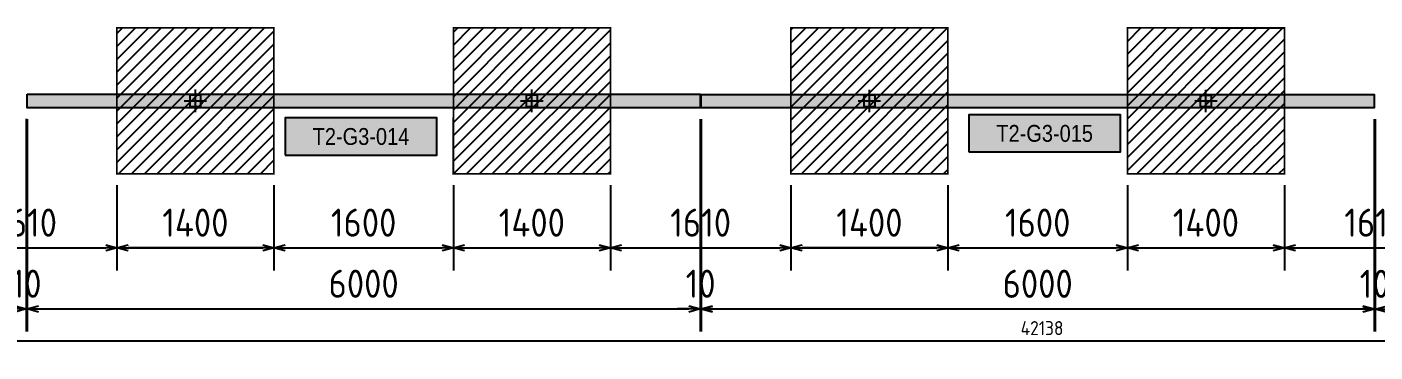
# Model space of a CAD drawing. Header units: centimetres. Extents: x -6122352 to 7132207, y -1694241 to 1947892.
# Drawn here: x 3638144 to 3650164, y 824056 to 826951 of the extents above; entities that cross this region are included whole.
import ezdxf
from ezdxf.enums import TextEntityAlignment as Align

# ---------------------------------------------------------------- set-up
doc = ezdxf.new("R2010")
doc.units = ezdxf.units.CM
doc.header["$MEASUREMENT"] = 0
doc.header["$PDMODE"] = 66
doc.header["$PDSIZE"] = 100
for name, color, linetype in [('@MI-FOOTINGS', 7, 'Continuous'), ('@MI-TYPE-01', 30, 'Continuous'), ('@MI-TYPE-02', 6, 'Continuous'), ('PANEL-TAGS', 7, 'Continuous')]:
    doc.layers.add(name, color=color, linetype=linetype)
doc.styles.add('PANELTAG_STYLE', font='arial.ttf')
doc.styles.add('Schueco-BEMSTIL', font='isocpeur.ttf', dxfattribs={"width": 0.9})
doc.dimstyles.new('MI- JWC-TXT-2.5 MM', dxfattribs={"dimscale": 1.5, "dimtxt": 2.5, "dimasz": 1, "dimexe": 2, "dimexo": 1, "dimgap": 1, "dimtad": 1, "dimdec": 0, "dimdsep": 46, "dimtxsty": 'Schueco-BEMSTIL', "dimblk": 'OPEN30', "dimcen": 0, "dimdle": 2, "dimclrd": 140, "dimclre": 8, "dimclrt": 40, "dimadec": 0, "dimazin": 2, "dimtfac": 1, "dimtdec": 0, "dimtix": 1, "dimtmove": 2, "dimatfit": 3, "dimldrblk": 'OPEN', "dimfxl": 2, "dimlwd": -1, "dimlwe": -1, "dimarcsym": 0})

# ---------------------------------------------------------------- blocks, each defined once
blk = doc.blocks.new('T2-FOOTING PLAN')
at = {"layer": '@MI-FOOTINGS', "transparency": 33554679}
h = blk.add_hatch(dxfattribs=at)
h.set_pattern_fill('ANSI31', color=8, scale=650)
h.paths.add_polyline_path([(-700, 650), (700, 650), (700, -650), (-700, -650)])
at = {"layer": '@MI-FOOTINGS', "color": 160, "true_color": 0x3340f0, "const_width": 15}
blk.add_lwpolyline([(-700, 650), (700, 650), (700, -650), (-700, -650)], close=True, dxfattribs=at)
at = {"layer": '@MI-FOOTINGS', "color": 30}
blk.add_point((0, 0), dxfattribs=at)
blk = doc.blocks.new('_Open30')
at = {"color": 0, "linetype": 'ByBlock', "lineweight": -2}
for p, q in [((-1, 0.27), (0, 0)), ((0, 0), (-1, -0.27)), ((0, 0), (-1, 0))]:
    blk.add_line(p, q, dxfattribs=at)
blk = doc.blocks.new('*D2715')
at = {"layer": '@MI-TYPE-02', "color": 8, "transparency": 16777216}
for p, q in [((-30928, -745), (-30928, -1506)), ((-29318, -746), (-29318, -1506))]:
    blk.add_line(p, q, dxfattribs=at)
at = {"layer": '@MI-TYPE-02', "color": 140, "transparency": 16777216}
blk.add_line((-30828, -1306), (-29418, -1306), dxfattribs=at)
at = {"layer": 'Defpoints', "color": 0, "transparency": 16777216}
for p in [(-30928, -645), (-29318, -646), (-29318, -1306)]:
    blk.add_point(p, dxfattribs=at)
at = {"layer": '@MI-TYPE-02', "color": 140, "transparency": 16777216, "xscale": 100, "yscale": 100, "zscale": 100, "rotation": 180}
blk.add_blockref('_Open30', (-30928, -1306), dxfattribs=at)
at = {"layer": '@MI-TYPE-02', "color": 140, "transparency": 16777216, "xscale": 100, "yscale": 100, "zscale": 100}
blk.add_blockref('_Open30', (-29318, -1306), dxfattribs=at)
at = {"layer": '@MI-TYPE-02', "color": 40, "transparency": 16777216, "insert": (-30123, -1081), "char_height": 250, "attachment_point": 5, "style": 'Schueco-BEMSTIL'}
blk.add_mtext('1610', dxfattribs=at)
blk = doc.blocks.new('_Open')
at = {"color": 0, "linetype": 'ByBlock', "lineweight": -2}
for p, q in [((-1, 0.2), (0, 0)), ((-1, -0.2), (0, 0)), ((0, 0), (-1, 0))]:
    blk.add_line(p, q, dxfattribs=at)
blk = doc.blocks.new('*D2719')
at = {"layer": '@MI-TYPE-02', "color": 8, "transparency": 16777216}
for p, q in [((-29318, -746), (-29318, -1506)), ((-27918, -746), (-27918, -1506))]:
    blk.add_line(p, q, dxfattribs=at)
at = {"layer": '@MI-TYPE-02', "color": 140, "transparency": 16777216}
blk.add_line((-29218, -1306), (-28018, -1306), dxfattribs=at)
at = {"layer": 'Defpoints', "color": 0, "transparency": 16777216}
for p in [(-29318, -646), (-27918, -646), (-27918, -1306)]:
    blk.add_point(p, dxfattribs=at)
at = {"layer": '@MI-TYPE-02', "color": 140, "transparency": 16777216, "xscale": 100, "yscale": 100, "zscale": 100, "rotation": 180}
blk.add_blockref('_Open30', (-29318, -1306), dxfattribs=at)
at = {"layer": '@MI-TYPE-02', "color": 140, "transparency": 16777216, "xscale": 100, "yscale": 100, "zscale": 100}
blk.add_blockref('_Open30', (-27918, -1306), dxfattribs=at)
at = {"layer": '@MI-TYPE-02', "color": 40, "transparency": 16777216, "insert": (-28618, -1081), "char_height": 250, "attachment_point": 5, "style": 'Schueco-BEMSTIL'}
blk.add_mtext('1400', dxfattribs=at)
blk = doc.blocks.new('*D2717')
at = {"layer": '@MI-TYPE-02', "color": 8, "transparency": 16777216}
for p, q in [((-29318, -746), (-29318, -1506)), ((-27918, -746), (-27918, -1506))]:
    blk.add_line(p, q, dxfattribs=at)
at = {"layer": '@MI-TYPE-02', "color": 140, "transparency": 16777216}
blk.add_line((-28018, -1306), (-29218, -1306), dxfattribs=at)
at = {"layer": 'Defpoints', "color": 0, "transparency": 16777216}
for p in [(-29318, -646), (-27918, -646), (-29318, -1306)]:
    blk.add_point(p, dxfattribs=at)
at = {"layer": '@MI-TYPE-02', "color": 140, "transparency": 16777216, "xscale": 100, "yscale": 100, "zscale": 100, "rotation": 180}
blk.add_blockref('_Open30', (-29318, -1306), dxfattribs=at)
at = {"layer": '@MI-TYPE-02', "color": 140, "transparency": 16777216, "xscale": 100, "yscale": 100, "zscale": 100}
blk.add_blockref('_Open30', (-27918, -1306), dxfattribs=at)
at = {"layer": '@MI-TYPE-02', "color": 40, "transparency": 16777216, "insert": (-28618, -1081), "char_height": 250, "attachment_point": 5, "style": 'Schueco-BEMSTIL'}
blk.add_mtext('1400', dxfattribs=at)
blk = doc.blocks.new('*D2615')
at = {"layer": '@MI-TYPE-02', "color": 8, "transparency": 16777216}
for p, q in [((-27918, -746), (-27918, -1506)), ((-26318, -746), (-26318, -1506))]:
    blk.add_line(p, q, dxfattribs=at)
at = {"layer": '@MI-TYPE-02', "color": 140, "transparency": 16777216}
blk.add_line((-27818, -1306), (-26418, -1306), dxfattribs=at)
at = {"layer": 'Defpoints', "color": 0, "transparency": 16777216}
for p in [(-27918, -646), (-26318, -646), (-26318, -1306)]:
    blk.add_point(p, dxfattribs=at)
at = {"layer": '@MI-TYPE-02', "color": 140, "transparency": 16777216, "xscale": 100, "yscale": 100, "zscale": 100, "rotation": 180}
blk.add_blockref('_Open30', (-27918, -1306), dxfattribs=at)
at = {"layer": '@MI-TYPE-02', "color": 140, "transparency": 16777216, "xscale": 100, "yscale": 100, "zscale": 100}
blk.add_blockref('_Open30', (-26318, -1306), dxfattribs=at)
at = {"layer": '@MI-TYPE-02', "color": 40, "transparency": 16777216, "insert": (-27118, -1081), "char_height": 250, "attachment_point": 5, "style": 'Schueco-BEMSTIL'}
blk.add_mtext('1600', dxfattribs=at)
blk = doc.blocks.new('*D2718')
at = {"layer": '@MI-TYPE-02', "color": 8, "transparency": 16777216}
for p, q in [((-24918, -747), (-24918, -1506)), ((-23308, -747), (-23308, -1506))]:
    blk.add_line(p, q, dxfattribs=at)
at = {"layer": '@MI-TYPE-02', "color": 140, "transparency": 16777216}
blk.add_line((-24818, -1306), (-23408, -1306), dxfattribs=at)
at = {"layer": 'Defpoints', "color": 0, "transparency": 16777216}
for p in [(-24918, -647), (-23308, -647), (-23308, -1306)]:
    blk.add_point(p, dxfattribs=at)
at = {"layer": '@MI-TYPE-02', "color": 140, "transparency": 16777216, "xscale": 100, "yscale": 100, "zscale": 100, "rotation": 180}
blk.add_blockref('_Open30', (-24918, -1306), dxfattribs=at)
at = {"layer": '@MI-TYPE-02', "color": 140, "transparency": 16777216, "xscale": 100, "yscale": 100, "zscale": 100}
blk.add_blockref('_Open30', (-23308, -1306), dxfattribs=at)
at = {"layer": '@MI-TYPE-02', "color": 40, "transparency": 16777216, "insert": (-24113, -1081), "char_height": 250, "attachment_point": 5, "style": 'Schueco-BEMSTIL'}
blk.add_mtext('1610', dxfattribs=at)
blk = doc.blocks.new('*D2722')
at = {"layer": '@MI-TYPE-02', "color": 8, "transparency": 16777216}
for p, q in [((-23308, -747), (-23308, -1506)), ((-21908, -747), (-21908, -1506))]:
    blk.add_line(p, q, dxfattribs=at)
at = {"layer": '@MI-TYPE-02', "color": 140, "transparency": 16777216}
blk.add_line((-23208, -1306), (-22008, -1306), dxfattribs=at)
at = {"layer": 'Defpoints', "color": 0, "transparency": 16777216}
for p in [(-23308, -647), (-21908, -647), (-21908, -1306)]:
    blk.add_point(p, dxfattribs=at)
at = {"layer": '@MI-TYPE-02', "color": 140, "transparency": 16777216, "xscale": 100, "yscale": 100, "zscale": 100, "rotation": 180}
blk.add_blockref('_Open30', (-23308, -1306), dxfattribs=at)
at = {"layer": '@MI-TYPE-02', "color": 140, "transparency": 16777216, "xscale": 100, "yscale": 100, "zscale": 100}
blk.add_blockref('_Open30', (-21908, -1306), dxfattribs=at)
at = {"layer": '@MI-TYPE-02', "color": 40, "transparency": 16777216, "insert": (-22608, -1081), "char_height": 250, "attachment_point": 5, "style": 'Schueco-BEMSTIL'}
blk.add_mtext('1400', dxfattribs=at)
blk = doc.blocks.new('*D2720')
at = {"layer": '@MI-TYPE-02', "color": 8, "transparency": 16777216}
for p, q in [((-23308, -747), (-23308, -1506)), ((-21908, -747), (-21908, -1506))]:
    blk.add_line(p, q, dxfattribs=at)
at = {"layer": '@MI-TYPE-02', "color": 140, "transparency": 16777216}
blk.add_line((-22008, -1306), (-23208, -1306), dxfattribs=at)
at = {"layer": 'Defpoints', "color": 0, "transparency": 16777216}
for p in [(-23308, -647), (-21908, -647), (-23308, -1306)]:
    blk.add_point(p, dxfattribs=at)
at = {"layer": '@MI-TYPE-02', "color": 140, "transparency": 16777216, "xscale": 100, "yscale": 100, "zscale": 100, "rotation": 180}
blk.add_blockref('_Open30', (-23308, -1306), dxfattribs=at)
at = {"layer": '@MI-TYPE-02', "color": 140, "transparency": 16777216, "xscale": 100, "yscale": 100, "zscale": 100}
blk.add_blockref('_Open30', (-21908, -1306), dxfattribs=at)
at = {"layer": '@MI-TYPE-02', "color": 40, "transparency": 16777216, "insert": (-22608, -1081), "char_height": 250, "attachment_point": 5, "style": 'Schueco-BEMSTIL'}
blk.add_mtext('1400', dxfattribs=at)
blk = doc.blocks.new('*D2619')
at = {"layer": '@MI-TYPE-02', "color": 8, "transparency": 16777216}
for p, q in [((-21908, -747), (-21908, -1506)), ((-20308, -747), (-20308, -1506))]:
    blk.add_line(p, q, dxfattribs=at)
at = {"layer": '@MI-TYPE-02', "color": 140, "transparency": 16777216}
blk.add_line((-21808, -1306), (-20408, -1306), dxfattribs=at)
at = {"layer": 'Defpoints', "color": 0, "transparency": 16777216}
for p in [(-21908, -647), (-20308, -647), (-20308, -1306)]:
    blk.add_point(p, dxfattribs=at)
at = {"layer": '@MI-TYPE-02', "color": 140, "transparency": 16777216, "xscale": 100, "yscale": 100, "zscale": 100, "rotation": 180}
blk.add_blockref('_Open30', (-21908, -1306), dxfattribs=at)
at = {"layer": '@MI-TYPE-02', "color": 140, "transparency": 16777216, "xscale": 100, "yscale": 100, "zscale": 100}
blk.add_blockref('_Open30', (-20308, -1306), dxfattribs=at)
at = {"layer": '@MI-TYPE-02', "color": 40, "transparency": 16777216, "insert": (-21108, -1081), "char_height": 250, "attachment_point": 5, "style": 'Schueco-BEMSTIL'}
blk.add_mtext('1600', dxfattribs=at)
blk = doc.blocks.new('*D2721')
at = {"layer": '@MI-TYPE-02', "color": 8, "transparency": 16777216}
for p, q in [((-18908, -747), (-18908, -1506)), ((-17298, -748), (-17298, -1506))]:
    blk.add_line(p, q, dxfattribs=at)
at = {"layer": '@MI-TYPE-02', "color": 140, "transparency": 16777216}
blk.add_line((-18808, -1306), (-17398, -1306), dxfattribs=at)
at = {"layer": 'Defpoints', "color": 0, "transparency": 16777216}
for p in [(-18908, -647), (-17298, -648), (-17298, -1306)]:
    blk.add_point(p, dxfattribs=at)
at = {"layer": '@MI-TYPE-02', "color": 140, "transparency": 16777216, "xscale": 100, "yscale": 100, "zscale": 100, "rotation": 180}
blk.add_blockref('_Open30', (-18908, -1306), dxfattribs=at)
at = {"layer": '@MI-TYPE-02', "color": 140, "transparency": 16777216, "xscale": 100, "yscale": 100, "zscale": 100}
blk.add_blockref('_Open30', (-17298, -1306), dxfattribs=at)
at = {"layer": '@MI-TYPE-02', "color": 40, "transparency": 16777216, "insert": (-18103, -1081), "char_height": 250, "attachment_point": 5, "style": 'Schueco-BEMSTIL'}
blk.add_mtext('1610', dxfattribs=at)
blk = doc.blocks.new('*D2640')
at = {"layer": '@MI-TYPE-02', "color": 8, "transparency": 16777216}
for p, q in [((-30128, -156), (-30128, -2050)), ((-30118, -158), (-30118, -2050))]:
    blk.add_line(p, q, dxfattribs=at)
at = {"layer": '@MI-TYPE-02', "color": 140, "transparency": 16777216}
for p, q in [((-30228, -1850), (-30328, -1850)), ((-30128, -1850), (-30118, -1850)), ((-30018, -1850), (-29918, -1850))]:
    blk.add_line(p, q, dxfattribs=at)
at = {"layer": 'Defpoints', "color": 0, "transparency": 16777216}
for p in [(-30128, -56), (-30118, -58), (-30118, -1850)]:
    blk.add_point(p, dxfattribs=at)
at = {"layer": '@MI-TYPE-02', "color": 140, "transparency": 16777216, "xscale": 100, "yscale": 100, "zscale": 100}
blk.add_blockref('_Open30', (-30128, -1850), dxfattribs=at)
at = {"layer": '@MI-TYPE-02', "color": 140, "transparency": 16777216, "xscale": 100, "yscale": 100, "zscale": 100, "rotation": 180}
blk.add_blockref('_Open30', (-30118, -1850), dxfattribs=at)
at = {"layer": '@MI-TYPE-02', "color": 40, "transparency": 16777216, "insert": (-30123, -1625), "char_height": 250, "attachment_point": 5, "style": 'Schueco-BEMSTIL'}
blk.add_mtext('10', dxfattribs=at)
blk = doc.blocks.new('*D2641')
at = {"layer": '@MI-TYPE-02', "color": 8, "transparency": 16777216}
for p, q in [((-30118, -158), (-30118, -2050)), ((-24118, -158), (-24118, -2050))]:
    blk.add_line(p, q, dxfattribs=at)
at = {"layer": '@MI-TYPE-02', "color": 140, "transparency": 16777216}
blk.add_line((-30018, -1850), (-24218, -1850), dxfattribs=at)
at = {"layer": 'Defpoints', "color": 0, "transparency": 16777216}
for p in [(-30118, -58), (-24118, -58), (-24118, -1850)]:
    blk.add_point(p, dxfattribs=at)
at = {"layer": '@MI-TYPE-02', "color": 140, "transparency": 16777216, "xscale": 100, "yscale": 100, "zscale": 100, "rotation": 180}
blk.add_blockref('_Open30', (-30118, -1850), dxfattribs=at)
at = {"layer": '@MI-TYPE-02', "color": 140, "transparency": 16777216, "xscale": 100, "yscale": 100, "zscale": 100}
blk.add_blockref('_Open30', (-24118, -1850), dxfattribs=at)
at = {"layer": '@MI-TYPE-02', "color": 40, "transparency": 16777216, "insert": (-27118, -1625), "char_height": 250, "attachment_point": 5, "style": 'Schueco-BEMSTIL'}
blk.add_mtext('6000', dxfattribs=at)
blk = doc.blocks.new('*D2642')
at = {"layer": '@MI-TYPE-02', "color": 8, "transparency": 16777216}
for p, q in [((-24118, -158), (-24118, -2050)), ((-24108, -158), (-24108, -2050))]:
    blk.add_line(p, q, dxfattribs=at)
at = {"layer": '@MI-TYPE-02', "color": 140, "transparency": 16777216}
for p, q in [((-24218, -1850), (-24318, -1850)), ((-24118, -1850), (-24108, -1850)), ((-24008, -1850), (-23908, -1850))]:
    blk.add_line(p, q, dxfattribs=at)
at = {"layer": 'Defpoints', "color": 0, "transparency": 16777216}
for p in [(-24118, -58), (-24108, -58), (-24108, -1850)]:
    blk.add_point(p, dxfattribs=at)
at = {"layer": '@MI-TYPE-02', "color": 140, "transparency": 16777216, "xscale": 100, "yscale": 100, "zscale": 100}
blk.add_blockref('_Open30', (-24118, -1850), dxfattribs=at)
at = {"layer": '@MI-TYPE-02', "color": 140, "transparency": 16777216, "xscale": 100, "yscale": 100, "zscale": 100, "rotation": 180}
blk.add_blockref('_Open30', (-24108, -1850), dxfattribs=at)
at = {"layer": '@MI-TYPE-02', "color": 40, "transparency": 16777216, "insert": (-24113, -1625), "char_height": 250, "attachment_point": 5, "style": 'Schueco-BEMSTIL'}
blk.add_mtext('10', dxfattribs=at)
blk = doc.blocks.new('*D2703')
at = {"layer": '@MI-TYPE-02', "color": 8, "transparency": 16777216}
for p, q in [((-24108, -158), (-24108, -2050)), ((-18108, -158), (-18108, -2050))]:
    blk.add_line(p, q, dxfattribs=at)
at = {"layer": '@MI-TYPE-02', "color": 140, "transparency": 16777216}
blk.add_line((-24008, -1850), (-18208, -1850), dxfattribs=at)
at = {"layer": 'Defpoints', "color": 0, "transparency": 16777216}
for p in [(-24108, -58), (-18108, -58), (-18108, -1850)]:
    blk.add_point(p, dxfattribs=at)
at = {"layer": '@MI-TYPE-02', "color": 140, "transparency": 16777216, "xscale": 100, "yscale": 100, "zscale": 100, "rotation": 180}
blk.add_blockref('_Open30', (-24108, -1850), dxfattribs=at)
at = {"layer": '@MI-TYPE-02', "color": 140, "transparency": 16777216, "xscale": 100, "yscale": 100, "zscale": 100}
blk.add_blockref('_Open30', (-18108, -1850), dxfattribs=at)
at = {"layer": '@MI-TYPE-02', "color": 40, "transparency": 16777216, "insert": (-21108, -1625), "char_height": 250, "attachment_point": 5, "style": 'Schueco-BEMSTIL'}
blk.add_mtext('6000', dxfattribs=at)
blk = doc.blocks.new('*D2644')
at = {"layer": '@MI-TYPE-02', "color": 8, "transparency": 16777216}
for p, q in [((-24108, -159), (-24108, -2051)), ((-18108, -158), (-18108, -2051))]:
    blk.add_line(p, q, dxfattribs=at)
at = {"layer": '@MI-TYPE-02', "color": 140, "transparency": 16777216}
blk.add_line((-18208, -1851), (-24008, -1851), dxfattribs=at)
at = {"layer": 'Defpoints', "color": 0, "transparency": 16777216}
for p in [(-24108, -59), (-18108, -58), (-24108, -1851)]:
    blk.add_point(p, dxfattribs=at)
at = {"layer": '@MI-TYPE-02', "color": 140, "transparency": 16777216, "xscale": 100, "yscale": 100, "zscale": 100, "rotation": 180}
blk.add_blockref('_Open30', (-24108, -1851), dxfattribs=at)
at = {"layer": '@MI-TYPE-02', "color": 140, "transparency": 16777216, "xscale": 100, "yscale": 100, "zscale": 100}
blk.add_blockref('_Open30', (-18108, -1851), dxfattribs=at)
at = {"layer": '@MI-TYPE-02', "color": 40, "transparency": 16777216, "insert": (-21108, -1626), "char_height": 250, "attachment_point": 5, "style": 'Schueco-BEMSTIL'}
blk.add_mtext('6000', dxfattribs=at)
blk = doc.blocks.new('*D2649')
at = {"layer": '@MI-TYPE-02', "color": 8, "transparency": 16777216}
for p, q in [((-18108, -158), (-18108, -2051)), ((-18098, -159), (-18098, -2051))]:
    blk.add_line(p, q, dxfattribs=at)
at = {"layer": '@MI-TYPE-02', "color": 140, "transparency": 16777216}
for p, q in [((-18208, -1851), (-18308, -1851)), ((-18108, -1851), (-18098, -1851)), ((-17998, -1851), (-17898, -1851))]:
    blk.add_line(p, q, dxfattribs=at)
at = {"layer": 'Defpoints', "color": 0, "transparency": 16777216}
for p in [(-18108, -58), (-18098, -59), (-18098, -1851)]:
    blk.add_point(p, dxfattribs=at)
at = {"layer": '@MI-TYPE-02', "color": 140, "transparency": 16777216, "xscale": 100, "yscale": 100, "zscale": 100}
blk.add_blockref('_Open30', (-18108, -1851), dxfattribs=at)
at = {"layer": '@MI-TYPE-02', "color": 140, "transparency": 16777216, "xscale": 100, "yscale": 100, "zscale": 100, "rotation": 180}
blk.add_blockref('_Open30', (-18098, -1851), dxfattribs=at)
at = {"layer": '@MI-TYPE-02', "color": 40, "transparency": 16777216, "insert": (-18103, -1626), "char_height": 250, "attachment_point": 5, "style": 'Schueco-BEMSTIL'}
blk.add_mtext('10', dxfattribs=at)
blk = doc.blocks.new('*D2653')
at = {"layer": '@MI-TYPE-02', "color": 8, "transparency": 16777216}
for p, q in [((-26318, -746), (-26318, -1506)), ((-24918, -747), (-24918, -1506))]:
    blk.add_line(p, q, dxfattribs=at)
at = {"layer": '@MI-TYPE-02', "color": 140, "transparency": 16777216}
blk.add_line((-26218, -1306), (-25018, -1306), dxfattribs=at)
at = {"layer": 'Defpoints', "color": 0, "transparency": 16777216}
for p in [(-26318, -646), (-24918, -647), (-24918, -1306)]:
    blk.add_point(p, dxfattribs=at)
at = {"layer": '@MI-TYPE-02', "color": 140, "transparency": 16777216, "xscale": 100, "yscale": 100, "zscale": 100, "rotation": 180}
blk.add_blockref('_Open30', (-26318, -1306), dxfattribs=at)
at = {"layer": '@MI-TYPE-02', "color": 140, "transparency": 16777216, "xscale": 100, "yscale": 100, "zscale": 100}
blk.add_blockref('_Open30', (-24918, -1306), dxfattribs=at)
at = {"layer": '@MI-TYPE-02', "color": 40, "transparency": 16777216, "insert": (-25618, -1081), "char_height": 250, "attachment_point": 5, "style": 'Schueco-BEMSTIL'}
blk.add_mtext('1400', dxfattribs=at)
blk = doc.blocks.new('*D2654')
at = {"layer": '@MI-TYPE-02', "color": 8, "transparency": 16777216}
for p, q in [((-20308, -747), (-20308, -1506)), ((-18908, -747), (-18908, -1506))]:
    blk.add_line(p, q, dxfattribs=at)
at = {"layer": '@MI-TYPE-02', "color": 140, "transparency": 16777216}
blk.add_line((-20208, -1306), (-19008, -1306), dxfattribs=at)
at = {"layer": 'Defpoints', "color": 0, "transparency": 16777216}
for p in [(-20308, -647), (-18908, -647), (-18908, -1306)]:
    blk.add_point(p, dxfattribs=at)
at = {"layer": '@MI-TYPE-02', "color": 140, "transparency": 16777216, "xscale": 100, "yscale": 100, "zscale": 100, "rotation": 180}
blk.add_blockref('_Open30', (-20308, -1306), dxfattribs=at)
at = {"layer": '@MI-TYPE-02', "color": 140, "transparency": 16777216, "xscale": 100, "yscale": 100, "zscale": 100}
blk.add_blockref('_Open30', (-18908, -1306), dxfattribs=at)
at = {"layer": '@MI-TYPE-02', "color": 40, "transparency": 16777216, "insert": (-19608, -1081), "char_height": 250, "attachment_point": 5, "style": 'Schueco-BEMSTIL'}
blk.add_mtext('1400', dxfattribs=at)
blk = doc.blocks.new('PANELTAG')
at = {"layer": 'PANEL-TAGS', "color": 1}
blk.add_lwpolyline([(-13.5, -3.3), (13.5, -3.3), (13.5, 3.3), (-13.5, 3.3)], close=True, dxfattribs=at)
at = {"layer": 'PANEL-TAGS', "color": 40, "true_color": 0xffd700}
blk.add_solid([(-13.5, -3.3), (13.5, -3.3), (-13.5, 3.3), (13.5, 3.3)], dxfattribs=at)
at = {"layer": 'PANEL-TAGS', "color": 5, "style": 'PANELTAG_STYLE', "width": 0.85}
blk.add_attdef('TAGNO', text='', height=3, dxfattribs=at).set_placement((0, 0), align=Align.MIDDLE)
blk = doc.blocks.new('*D2842')
at = {"layer": '@MI-TYPE-01', "color": 8, "transparency": 16777216}
for p, q in [((3626126, 826244), (3626126, 824056)), ((3668264, 826244), (3668264, 824056))]:
    blk.add_line(p, q, dxfattribs=at)
at = {"layer": '@MI-TYPE-01', "color": 140, "transparency": 16777216}
blk.add_line((3626176, 824156), (3668214, 824156), dxfattribs=at)
at = {"layer": 'Defpoints', "color": 0, "transparency": 16777216}
for p in [(3626126, 826294), (3668264, 826294), (3668264, 824156)]:
    blk.add_point(p, dxfattribs=at)
at = {"layer": '@MI-TYPE-01', "color": 140, "transparency": 16777216, "xscale": 50, "yscale": 50, "zscale": 50, "rotation": 180}
blk.add_blockref('_Open30', (3626126, 824156), dxfattribs=at)
at = {"layer": '@MI-TYPE-01', "color": 140, "transparency": 16777216, "xscale": 50, "yscale": 50, "zscale": 50}
blk.add_blockref('_Open30', (3668264, 824156), dxfattribs=at)
at = {"layer": '@MI-TYPE-01', "color": 40, "transparency": 16777216, "insert": (3647195, 824269), "char_height": 125, "attachment_point": 5, "style": 'Schueco-BEMSTIL'}
blk.add_mtext('42138', dxfattribs=at)
blk = doc.blocks.new('*U2658')
at = {"layer": '@MI-TYPE-02'}
h = blk.add_hatch(color=256, dxfattribs=at)
h.dxf.hatch_style = 1
h.paths.add_polyline_path([(-30118.3, 62.4), (-24118.3, 62.5), (-24117.9, -57.5), (-30117.8, -57.6)])
h = blk.add_hatch(color=256, dxfattribs=at)
h.dxf.hatch_style = 1
h.paths.add_polyline_path([(-24108.2, 61.6), (-18108.3, 61.7), (-18107.9, -58.3), (-24107.8, -58.4)])
for points in [[(-30118.3, 62.4), (-24118.3, 62.5), (-24117.9, -57.5), (-30117.8, -57.6)], [(-24108.2, 61.6), (-18108.3, 61.7), (-18107.9, -58.3), (-24107.8, -58.4)]]:
    blk.add_lwpolyline(points, close=True, dxfattribs=at)
at = {"layer": '@MI-FOOTINGS', "rotation": 359.9898439714545}
for p in [(-28618.1, 4), (-25618.1, 3.4), (-22608.1, 3.2), (-19608.1, 2.7)]:
    blk.add_blockref('T2-FOOTING PLAN', p, dxfattribs=at)
at = {"layer": '@MI-TYPE-02', "color": 0}
for base, p1, p2, picture, middle in [((-30117.8, -1849.8), (-30127.9, -56.2), (-30117.8, -57.6), '*D2640', (-30122.9, -1624.8)), ((-24117.9, -1849.8), (-30117.8, -57.6), (-24117.9, -57.5), '*D2641', (-27117.9, -1624.8)), ((-24107.8, -1849.8), (-24117.9, -57.5), (-24107.8, -57.5), '*D2642', (-24112.9, -1624.8)), ((-18107.9, -1849.8), (-24107.8, -57.5), (-18107.9, -58.3), '*D2703', (-21107.8, -1624.8)), ((-24107.8, -1850.8), (-18107.9, -58.3), (-24107.8, -59.3), '*D2644', (-21107.8, -1625.8)), ((-29318.2, -1306), (-30928.2, -645.3), (-29318.2, -645.9), '*D2715', (-30123.2, -1081)), ((-27918.2, -1306), (-29318.2, -645.9), (-27918.2, -646.2), '*D2719', (-28618.2, -1081)), ((-29318.2, -1305.7), (-27918.2, -646.2), (-29318.2, -645.9), '*D2717', (-28618.2, -1080.7)), ((-26318.2, -1306), (-27918.2, -646.2), (-26318.2, -646.4), '*D2615', (-27118.2, -1081)), ((-23308.2, -1306), (-24918.2, -646.7), (-23308.2, -646.7), '*D2718', (-24113.2, -1081)), ((-21908.2, -1306), (-23308.2, -646.7), (-21908.2, -646.9), '*D2722', (-22608.2, -1081)), ((-23308.2, -1305.7), (-21908.2, -646.9), (-23308.2, -646.7), '*D2720', (-22608.2, -1080.7)), ((-20308.2, -1306), (-21908.2, -646.9), (-20308.2, -647.2), '*D2619', (-21108.2, -1081)), ((-17298.1, -1306), (-18908.2, -647.5), (-17298.1, -647.5), '*D2721', (-18103.2, -1081))]:
    dim = blk.add_linear_dim(base=base, p1=p1, p2=p2, dimstyle='MI- JWC-TXT-2.5 MM', dxfattribs=at)
    dim.commit()
    dim.dimension.update_dxf_attribs({"geometry": picture, "text_midpoint": middle})
at = {"layer": '@MI-TYPE-02'}
for base, p1, p2, picture, middle in [((-18097.8, -1850.8), (-18107.9, -58.3), (-18097.8, -59.2), '*D2649', (-18102.8, -1625.8)), ((-24918.2, -1306), (-26318.2, -646.4), (-24918.2, -646.7), '*D2653', (-25618.2, -1081)), ((-18908.2, -1306), (-20308.2, -647.2), (-18908.2, -647.5), '*D2654', (-19608.2, -1081))]:
    dim = blk.add_linear_dim(base=base, p1=p1, p2=p2, dimstyle='MI- JWC-TXT-2.5 MM', dxfattribs=at)
    dim.commit()
    dim.dimension.update_dxf_attribs({"geometry": picture, "text_midpoint": middle})
blk = doc.blocks.new('A$C0fb98823')
at = {"layer": '@MI-TYPE-02', "color": 0}
blk.add_blockref('*U2658', (108347.4, -20.1), dxfattribs=at)
at = {"layer": 'PANEL-TAGS'}
ref = blk.add_blockref('PANELTAG', (81205.7, -333.7), dxfattribs=dict(at, xscale=50, yscale=50, zscale=50))
ref.add_attrib('TAGNO', 'T2-G3-014', dxfattribs={"color": 5, "height": 150, "style": 'PANELTAG_STYLE', "width": 0.85}).set_placement((81205.7, -333.7), align=Align.MIDDLE_CENTER)
ref = blk.add_blockref('PANELTAG', (87301.6, -305.9), dxfattribs=dict(at, xscale=50, yscale=50, zscale=50))
ref.add_attrib('TAGNO', 'T2-G3-015', dxfattribs={"color": 5, "height": 150, "style": 'PANELTAG_STYLE', "width": 0.85}).set_placement((87301.6, -305.9), align=Align.MIDDLE_CENTER)

msp = doc.modelspace()

# ---------------------------------------------------------------- block references
at = {"layer": '@MI-TYPE-01'}
msp.add_blockref('A$C0fb98823', (3559916.37816, 826309.49803), dxfattribs=at)

# ---------------------------------------------------------------- dimensions: what is measured, and where the dimension line sits
dim = msp.add_linear_dim(base=(3668264.00534, 824156.21533), p1=(3626125.69902, 826294.19232), p2=(3668264.00534, 826294.19232), dimstyle='MI- JWC-TXT-2.5 MM', dxfattribs=at)
dim.commit()
dim.dimension.update_dxf_attribs({"geometry": '*D2842', "text_midpoint": (3647194.85218, 824268.71533)})

doc.saveas('drawing.dxf')
